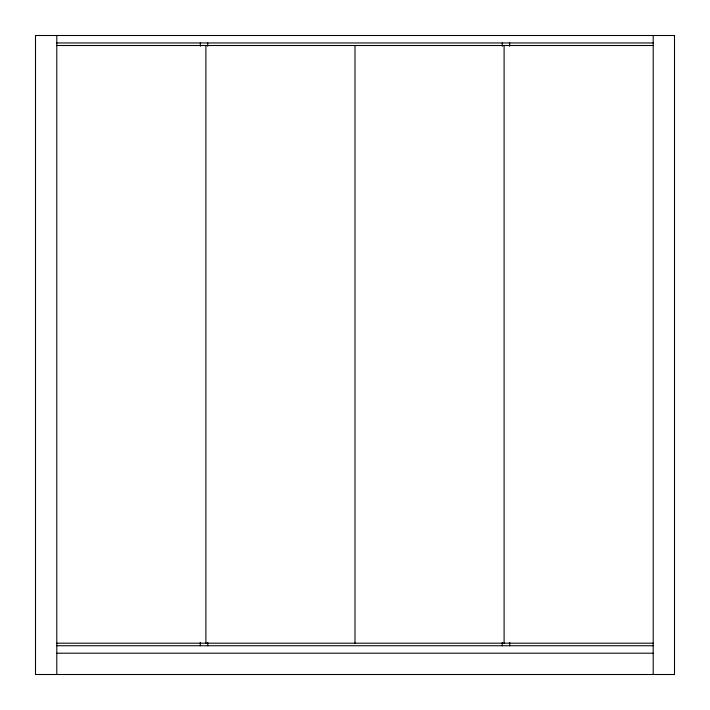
<?xml version="1.0" encoding="UTF-8"?>
<svg xmlns="http://www.w3.org/2000/svg" width="710" height="710" viewBox="0 0 710 710"><rect width="100%" height="100%" fill="white"/><g stroke="black" fill="none" stroke-linecap="round" stroke-linejoin="round"><path stroke-width="1.06" d="M56.8 42.955L653.2 42.955M56.8 45.511L653.2 45.511M56.8 643.189L653.2 643.189M56.8 645.745L653.2 645.745M56.8 653.2L653.2 653.2M653.2 35.5L653.2 674.5M509.691 42.955L509.691 46.283M509.691 642.417L509.691 645.745M504.1 45.511L504.1 643.189M502.236 42.955L502.236 46.283M502.236 642.417L502.236 645.745M355 45.511L355 643.189M207.764 42.955L207.764 46.283M207.764 642.417L207.764 645.745M205.9 45.511L205.9 643.189M200.309 42.955L200.309 46.283M200.309 642.417L200.309 645.745M56.8 35.5L56.8 674.5M674.5 35.5L35.5 35.5L35.5 674.5L674.5 674.5L674.5 35.5"/></g></svg>
